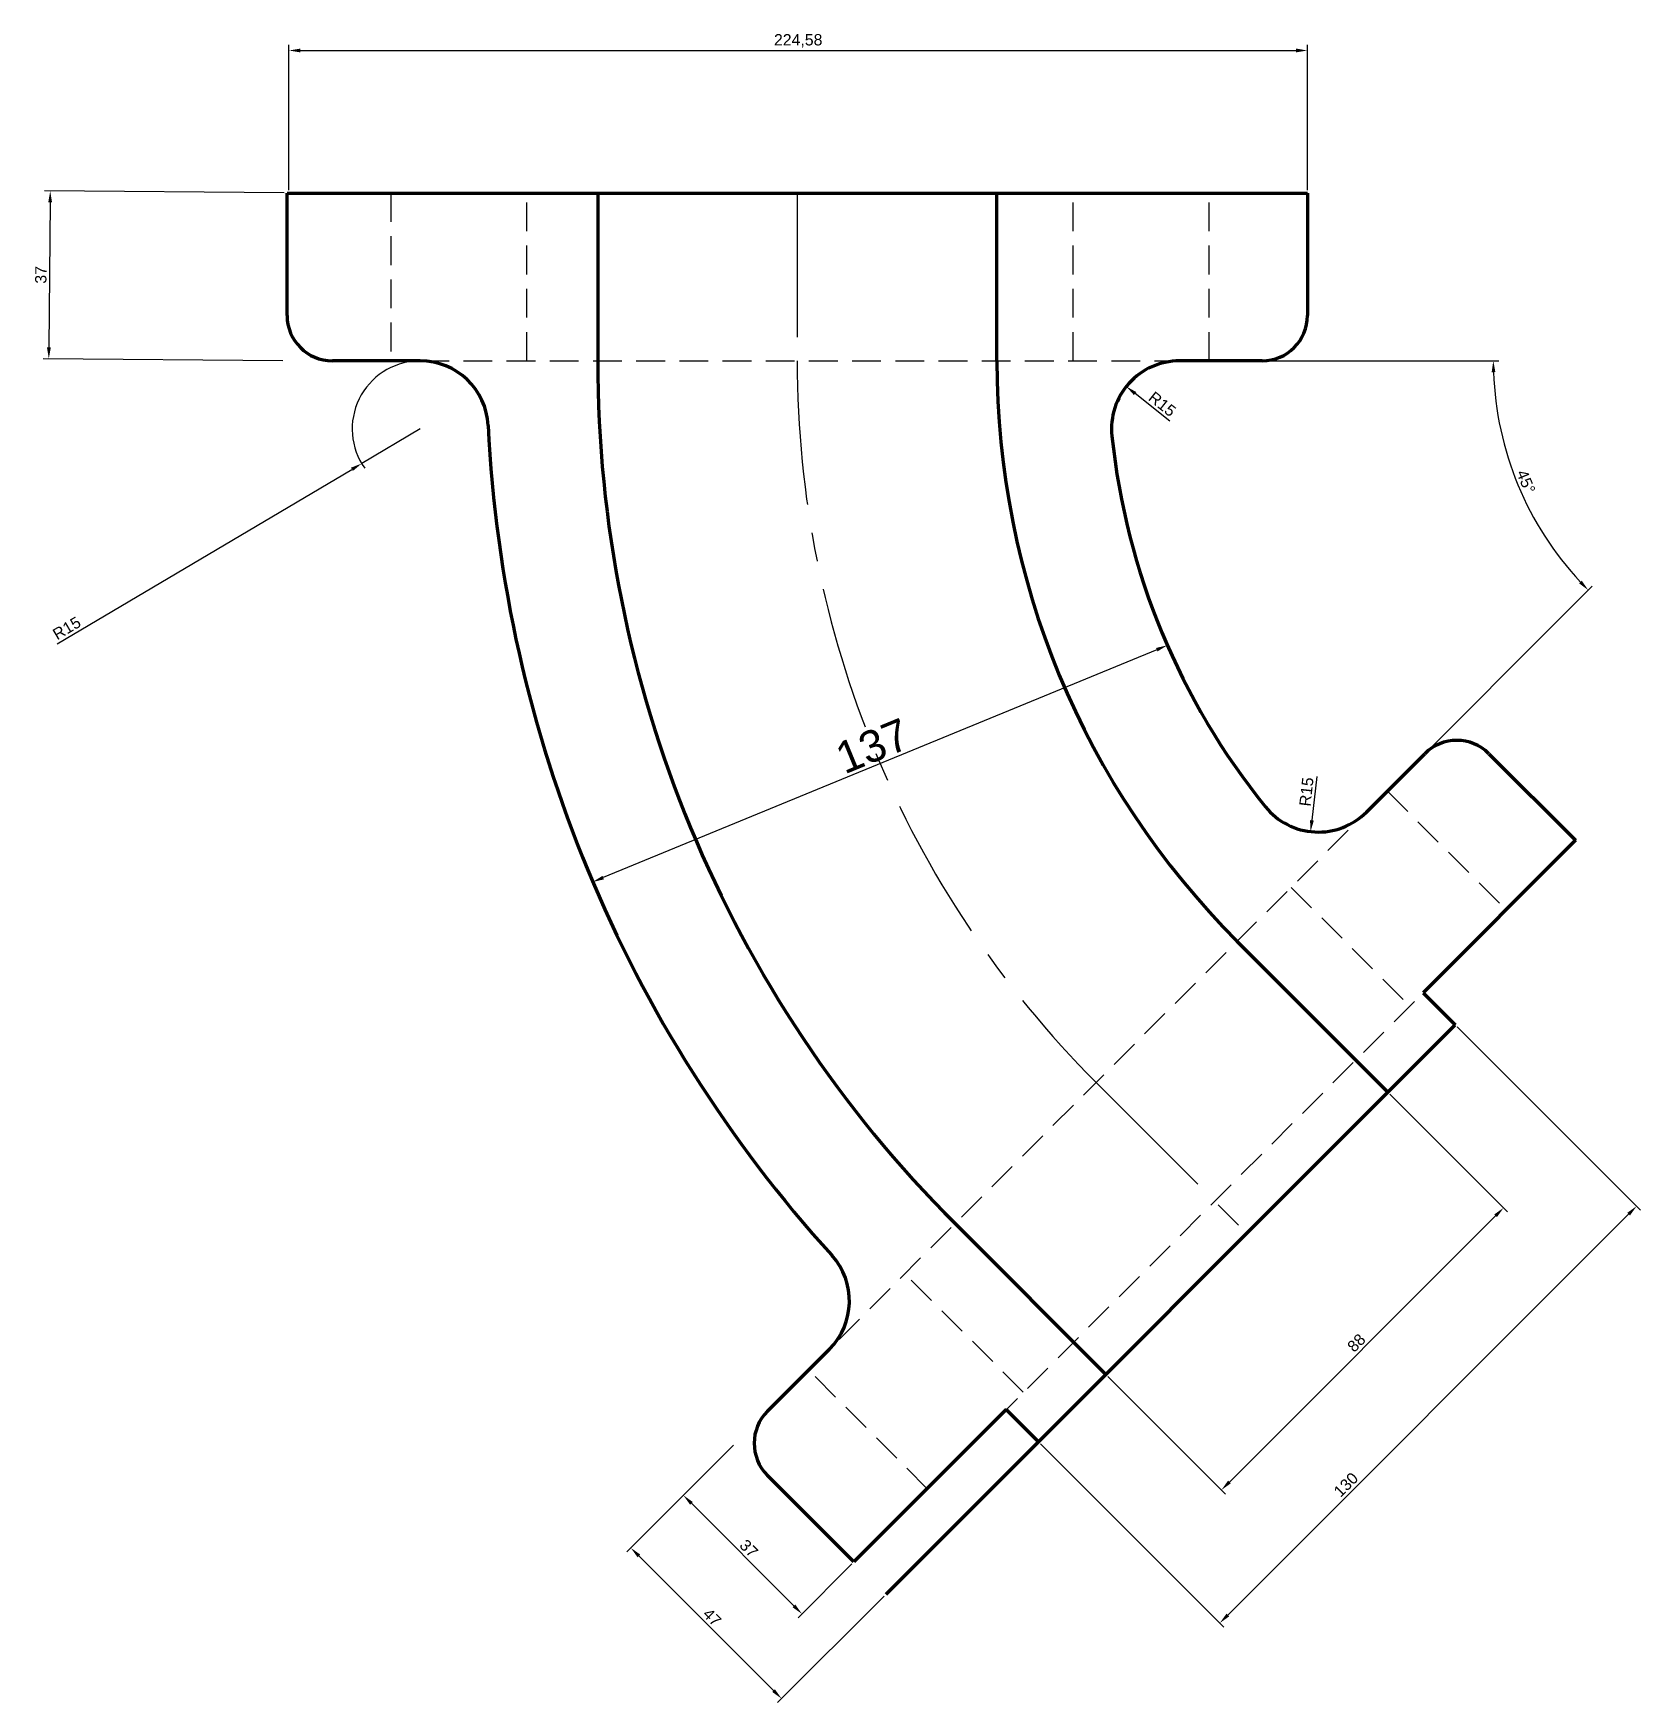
# Model space of a CAD drawing. Header units: millimetres. Extents: x -393 to -39, y -296 to 72.
import ezdxf

# ---------------------------------------------------------------- set-up
doc = ezdxf.new("R2010")
doc.units = ezdxf.units.MM
doc.header["$PDMODE"] = 35
doc.linetypes.add('CENTER', pattern=[50.8, 31.75, -6.35, 6.35, -6.35])
doc.linetypes.add('HIDDEN', pattern=[9.525, 6.35, -3.175])
doc.layers.get('0').update_dxf_attribs({"lineweight": 70})
doc.layers.add('cntrln', color=20, linetype='CENTER', lineweight=30)
doc.layers.add('hdnln', color=160, linetype='HIDDEN', lineweight=30)
doc.styles.get("Standard").update_dxf_attribs({"font": 'arial.ttf'})
doc.dimstyles.new('ISO-25', dxfattribs={"dimtxt": 2.5, "dimasz": 2.5, "dimexe": 1.25, "dimexo": 0.625, "dimtad": 1, "dimtxsty": 'Standard', "dimcen": 2.5, "dimadec": 0, "dimazin": 0, "dimtfac": 1, "dimtmove": 0, "dimatfit": 3, "dimfxl": 1, "dimarcsym": 0})

# ---------------------------------------------------------------- blocks, each defined once
blk = doc.blocks.new('*D2')
at = {"color": 0, "lineweight": -2, "transparency": 16777216}
for p, q in [((-337.08, 37.63), (-337.08, 69.67)), ((-334.58, 68.42), (-115, 68.42)), ((-112.5, 37.63), (-112.5, 69.67))]:
    blk.add_line(p, q, dxfattribs=at)
at = {"color": 0, "transparency": 16777216}
for points in [[(-334.58, 68.84), (-334.58, 68.01), (-337.08, 68.42)], [(-115, 68.84), (-115, 68.01), (-112.5, 68.42)]]:
    blk.add_solid(points, dxfattribs=at)
at = {"layer": 'Defpoints', "color": 0, "transparency": 16777216}
for p in [(-112.5, 68.42), (-337.08, 37), (-112.5, 37)]:
    blk.add_point(p, dxfattribs=at)
at = {"color": 0, "transparency": 16777216, "insert": (-224.79, 70.55), "char_height": 2.5, "attachment_point": 5}
blk.add_mtext('224,58', dxfattribs=at)
blk = doc.blocks.new('*D5')
at = {"color": 0, "lineweight": -2, "transparency": 16777216}
for p, q in [((-338.12, 37.01), (-390.97, 37.46)), ((-389.75, 34.95), (-390.02, 2.95)), ((-338.44, 0.01), (-391.29, 0.46))]:
    blk.add_line(p, q, dxfattribs=at)
at = {"color": 0, "transparency": 16777216}
for points in [[(-390.16, 34.95), (-389.33, 34.94), (-389.72, 37.45)], [(-390.44, 2.95), (-389.6, 2.94), (-390.04, 0.45)]]:
    blk.add_solid(points, dxfattribs=at)
at = {"layer": 'Defpoints', "color": 0, "transparency": 16777216}
for p in [(-337.5, 37), (-390.04, 0.45), (-337.82, 0)]:
    blk.add_point(p, dxfattribs=at)
at = {"color": 0, "transparency": 16777216, "insert": (-391.78, 18.96), "char_height": 2.5, "attachment_point": 5, "rotation": 89.5083}
blk.add_mtext('37', dxfattribs=at)
blk = doc.blocks.new('*D6')
at = {"color": 0, "lineweight": -2, "transparency": 16777216}
for p, q in [((-308.14, -15), (-321.04, -22.64)), ((-388.23, -62.42), (-323.19, -23.92))]:
    blk.add_line(p, q, dxfattribs=at)
blk.add_arc((-308.14, -15), 15, 92.3873, 215.4048, dxfattribs=at)
at = {"color": 0, "transparency": 16777216}
blk.add_solid([(-323.41, -23.56), (-322.98, -24.27), (-321.04, -22.64)], dxfattribs=at)
at = {"layer": 'Defpoints', "color": 0, "transparency": 16777216}
for p in [(-308.14, -15), (-321.04, -22.64)]:
    blk.add_point(p, dxfattribs=at)
at = {"color": 0, "transparency": 16777216, "insert": (-386.08, -58.94), "char_height": 2.5, "attachment_point": 5, "rotation": 30.6302}
blk.add_mtext('R15', dxfattribs=at)
blk = doc.blocks.new('*D7')
at = {"color": 0, "lineweight": -2, "transparency": 16777216}
for p, q in [((-144.24, -60.74), (-142.94, -63.89)), ((-145.73, -63.69), (-267.79, -113.94)), ((-270.92, -112.9), (-269.62, -116.04))]:
    blk.add_line(p, q, dxfattribs=at)
at = {"color": 0, "transparency": 16777216}
for points in [[(-145.89, -63.3), (-145.57, -64.07), (-143.42, -62.73)], [(-267.95, -113.55), (-267.63, -114.32), (-270.1, -114.89)]]:
    blk.add_solid(points, dxfattribs=at)
at = {"layer": 'Defpoints', "color": 0, "transparency": 16777216}
for p in [(-144.47, -60.16), (-271.16, -112.32), (-270.1, -114.89)]:
    blk.add_point(p, dxfattribs=at)
at = {"color": 0, "transparency": 16777216, "insert": (-208.36, -84.93), "char_height": 2.5, "attachment_point": 5, "rotation": 22.3757}
blk.add_mtext('{\\H2.8x;137}', dxfattribs=at)
blk = doc.blocks.new('*D8')
at = {"color": 0, "lineweight": -2, "transparency": 16777216}
for p, q in [((-79.46, -146.81), (-39.03, -187.25)), ((-41.68, -188.13), (-130.07, -276.52)), ((-171.39, -238.74), (-130.95, -279.17))]:
    blk.add_line(p, q, dxfattribs=at)
at = {"color": 0, "transparency": 16777216}
for points in [[(-41.97, -187.84), (-41.38, -188.43), (-39.91, -186.36)], [(-130.36, -276.22), (-129.77, -276.81), (-131.83, -278.29)]]:
    blk.add_solid(points, dxfattribs=at)
at = {"layer": 'Defpoints', "color": 0, "transparency": 16777216}
for p in [(-79.9, -146.37), (-171.83, -238.29), (-131.83, -278.29)]:
    blk.add_point(p, dxfattribs=at)
at = {"color": 0, "transparency": 16777216, "insert": (-104.01, -247.77), "char_height": 2.5, "attachment_point": 5, "rotation": 45}
blk.add_mtext('130', dxfattribs=at)
blk = doc.blocks.new('*D9')
at = {"color": 0, "lineweight": -2, "transparency": 16777216}
for p, q in [((-94.31, -161.66), (-68.36, -187.61)), ((-129.7, -247.19), (-71.01, -188.5)), ((-156.54, -223.89), (-130.59, -249.84))]:
    blk.add_line(p, q, dxfattribs=at)
at = {"color": 0, "transparency": 16777216}
for points in [[(-71.31, -188.2), (-70.72, -188.79), (-69.24, -186.73)], [(-130, -246.89), (-129.41, -247.48), (-131.47, -248.95)]]:
    blk.add_solid(points, dxfattribs=at)
at = {"layer": 'Defpoints', "color": 0, "transparency": 16777216}
for p in [(-94.75, -161.22), (-69.24, -186.73), (-156.98, -223.45)]:
    blk.add_point(p, dxfattribs=at)
at = {"color": 0, "transparency": 16777216, "insert": (-101.7, -216.5), "char_height": 2.5, "attachment_point": 5, "rotation": 45}
blk.add_mtext('88', dxfattribs=at)
blk = doc.blocks.new('*D10')
at = {"color": 0, "lineweight": -2, "transparency": 16777216}
for p, q in [((-239.09, -239.09), (-250.99, -250.99)), ((-248.34, -251.88), (-225.72, -274.51)), ((-212.93, -265.25), (-224.83, -277.16))]:
    blk.add_line(p, q, dxfattribs=at)
at = {"color": 0, "transparency": 16777216}
for points in [[(-248.05, -251.58), (-248.64, -252.17), (-250.11, -250.11)], [(-225.42, -274.21), (-226.01, -274.8), (-223.95, -276.27)]]:
    blk.add_solid(points, dxfattribs=at)
at = {"layer": 'Defpoints', "color": 0, "transparency": 16777216}
for p in [(-238.65, -238.65), (-212.49, -264.81), (-223.95, -276.27)]:
    blk.add_point(p, dxfattribs=at)
at = {"color": 0, "transparency": 16777216, "insert": (-235.68, -261.85), "char_height": 2.5, "attachment_point": 5, "rotation": 315}
blk.add_mtext('37', dxfattribs=at)
blk = doc.blocks.new('*D11')
at = {"color": 0, "lineweight": -2, "transparency": 16777216}
for p, q in [((-239.09, -239.09), (-262.58, -262.58)), ((-230.23, -293.16), (-259.93, -263.47)), ((-205.86, -272.32), (-229.35, -295.82))]:
    blk.add_line(p, q, dxfattribs=at)
at = {"color": 0, "transparency": 16777216}
for points in [[(-259.64, -263.17), (-260.22, -263.76), (-261.7, -261.7)], [(-229.94, -292.87), (-230.53, -293.46), (-228.46, -294.93)]]:
    blk.add_solid(points, dxfattribs=at)
at = {"layer": 'Defpoints', "color": 0, "transparency": 16777216}
for p in [(-238.65, -238.65), (-261.7, -261.7), (-205.41, -271.88)]:
    blk.add_point(p, dxfattribs=at)
at = {"color": 0, "transparency": 16777216, "insert": (-243.76, -276.99), "char_height": 2.5, "attachment_point": 5, "rotation": 315}
blk.add_mtext('47', dxfattribs=at)
blk = doc.blocks.new('*D12')
at = {"color": 0, "lineweight": -2, "transparency": 16777216}
for p, q in [((-140.08, 0), (-70.26, 0)), ((-94.43, -94.43), (-49.68, -49.68))]:
    blk.add_line(p, q, dxfattribs=at)
blk.add_arc((0, 0), 71.51, 182.0032, 222.9968, dxfattribs=at)
at = {"color": 0, "transparency": 16777216}
for points in [[(-71.88, -2.51), (-71.05, -2.49), (-71.51, 0)], [(-52, -48.48), (-52.6, -49.05), (-50.56, -50.56)]]:
    blk.add_solid(points, dxfattribs=at)
at = {"layer": 'Defpoints', "color": 0, "transparency": 16777216}
for p in [(-308.14, 0), (-140.7, 0), (-69.07, -18.51), (-94.87, -94.87), (-222.49, -222.49)]:
    blk.add_point(p, dxfattribs=at)
at = {"color": 0, "transparency": 16777216, "insert": (-64.31, -26.64), "char_height": 2.5, "attachment_point": 5, "rotation": 292.5}
blk.add_mtext('45°', dxfattribs=at)
blk = doc.blocks.new('*D13')
at = {"color": 0, "lineweight": -2, "transparency": 16777216}
blk.add_line((-142.86, -13.28), (-150.49, -7.22), dxfattribs=at)
at = {"color": 0, "transparency": 16777216}
blk.add_solid([(-150.23, -6.89), (-150.75, -7.55), (-152.44, -5.66)], dxfattribs=at)
at = {"layer": 'Defpoints', "color": 0, "transparency": 16777216}
for p in [(-152.44, -5.66), (-140.7, -15)]:
    blk.add_point(p, dxfattribs=at)
at = {"color": 0, "transparency": 16777216, "insert": (-144.51, -9.54), "char_height": 2.5, "attachment_point": 5, "rotation": 321.5084}
blk.add_mtext('R15', dxfattribs=at)
blk = doc.blocks.new('*D14')
at = {"color": 0, "lineweight": -2, "transparency": 16777216}
blk.add_line((-110.41, -91.62), (-111.52, -101.3), dxfattribs=at)
at = {"color": 0, "transparency": 16777216}
blk.add_solid([(-111.93, -101.26), (-111.1, -101.35), (-111.8, -103.79)], dxfattribs=at)
at = {"layer": 'Defpoints', "color": 0, "transparency": 16777216}
for p in [(-110.1, -88.89), (-111.8, -103.79)]:
    blk.add_point(p, dxfattribs=at)
at = {"color": 0, "transparency": 16777216, "insert": (-112.71, -95.01), "char_height": 2.5, "attachment_point": 5, "rotation": 83.4916}
blk.add_mtext('R15', dxfattribs=at)

msp = doc.modelspace()

# ---------------------------------------------------------------- linework, layer by layer
for p, q in [((-337.5, 10), (-337.5, 37)), ((-337.5, 37), (-112.5, 37)), ((-181, 0), (-181, 37)), ((-112.5, 37), (-112.5, 10)), ((-308.135, 0), (-327.5, 0)), ((-122.5, 0), (-140.703, 0)), ((-99.492, -99.492), (-86.621, -86.621)), ((-72.478, -86.621), (-53.387, -105.712)), ((-53.387, -105.712), (-86.974, -139.3)), ((-94.752, -161.22), (-127.986, -127.986)), ((-86.974, -139.3), (-79.903, -146.371)), ((-205.415, -271.883), (-79.903, -146.371)), ((-231.577, -231.577), (-217.884, -217.884)), ((-178.898, -231.224), (-212.486, -264.811)), ((-171.827, -238.295), (-178.898, -231.224)), ((-212.486, -264.811), (-231.577, -245.72))]:
    msp.add_line(p, q)
msp.add_lwpolyline([(-269, 37), (-269, 0, 0.1989124), (-190.212, -190.212), (-156.978, -223.446)], format="xyb")
for centre, radius, start, end in [((-327.5, 10), 10, 180, 270), ((-122.5, 10), 10, 270, 0), ((-308.135, -15), 15, 2.78696, 90), ((0, 0), 181, 180, 225), ((-140.703, -15), 15, 90, 186.08519), ((0, 0), 293.5, 182.78696, 222.21304), ((0, 0), 156.5, 186.08519, 218.91481), ((-79.55, -93.692), 10, 45, 135), ((-110.098, -88.885), 15, 218.91481, 315), ((-228.491, -207.278), 15, 315, 42.21304), ((-224.506, -238.649), 10, 135, 225)]:
    msp.add_arc(centre, radius, start, end)
at = {"layer": 'cntrln'}
for p, q in [((-225, 37), (-225, 0)), ((-159.099, -159.099), (-125.865, -192.333))]:
    msp.add_line(p, q, dxfattribs=at)
msp.add_arc((0, 0), 225, 180, 225, dxfattribs=at)
at = {"layer": 'hdnln'}
for p, q in [((-314.643, 37), (-314.643, 0)), ((-284.643, 0), (-284.643, 37)), ((-164.164, 0), (-164.164, 37)), ((-134.164, 0), (-134.164, 37)), ((-308.135, 0), (-140.703, 0)), ((-222.486, -222.486), (-94.868, -94.868)), ((-94.868, -94.868), (-68.705, -121.031)), ((-116.082, -116.082), (-89.919, -142.244)), ((-68.705, -121.031), (-196.323, -248.649)), ((-199.859, -202.687), (-175.11, -227.436)), ((-196.323, -248.649), (-221.072, -223.9))]:
    msp.add_line(p, q, dxfattribs=at)

# ---------------------------------------------------------------- dimensions: what is measured, and where the dimension line sits
dim = msp.add_linear_dim(base=(-112.5, 68.424), p1=(-337.078, 37), p2=(-112.5, 37), dimstyle='ISO-25')
dim.commit()
dim.dimension.update_dxf_attribs({"geometry": '*D2', "text_midpoint": (-224.789, 70.552)})
for p1, p2, distance, picture, middle in [((-337.5, 37), (-337.818, 0), -52.226, '*D5', (-391.785, 18.965)), ((-156.978, -223.446), (-94.752, -161.22), -36.073, '*D9', (-101.702, -216.496)), ((-205.415, -271.883), (-238.649, -238.649), 32.597, '*D11', (-243.755, -276.989)), ((-238.649, -238.649), (-212.486, -264.811), -16.21, '*D10', (-235.684, -261.847))]:
    dim = msp.add_aligned_dim(p1=p1, p2=p2, distance=distance, dimstyle='ISO-25')
    dim.commit()
    dim.dimension.update_dxf_attribs({"geometry": picture, "text_midpoint": middle})
dim = msp.add_angular_dim_2l(base=(-69.071, -18.508), line1=((-222.486, -222.486), (-94.868, -94.868)), line2=((-308.135, 0), (-140.703, 0)), dimstyle='ISO-25')
dim.commit()
dim.dimension.update_dxf_attribs({"geometry": '*D12', "text_midpoint": (-64.313, -26.639)})
for center, mpoint, picture, middle in [((-308.135, -15), (-321.042, -22.642), '*D6', (-385.11, -60.578)), ((-140.703, -15), (-152.443, -5.664), '*D13', (-145.695, -11.03)), ((-110.098, -88.885), (-111.799, -103.789), '*D14', (-110.821, -95.223))]:
    dim = msp.add_radius_dim(center=center, mpoint=mpoint, dimstyle='ISO-25')
    dim.commit()
    dim.dimension.update_dxf_attribs({"geometry": picture, "text_midpoint": middle, "dimtype": 164})
dim = msp.add_aligned_dim(p1=(-144.473, -60.164), p2=(-271.159, -112.318), distance=2.779, text='{\\H2.8x;<>}', dimstyle='ISO-25')
dim.commit()
dim.dimension.update_dxf_attribs({"geometry": '*D7', "text_midpoint": (-208.357, -84.926)})
dim = msp.add_linear_dim(base=(-131.835, -278.287), p1=(-79.903, -146.371), p2=(-171.827, -238.295), angle=225, dimstyle='ISO-25')
dim.commit()
dim.dimension.update_dxf_attribs({"geometry": '*D8', "text_midpoint": (-102.667, -249.119), "dimtype": 161})

doc.saveas('drawing.dxf')
